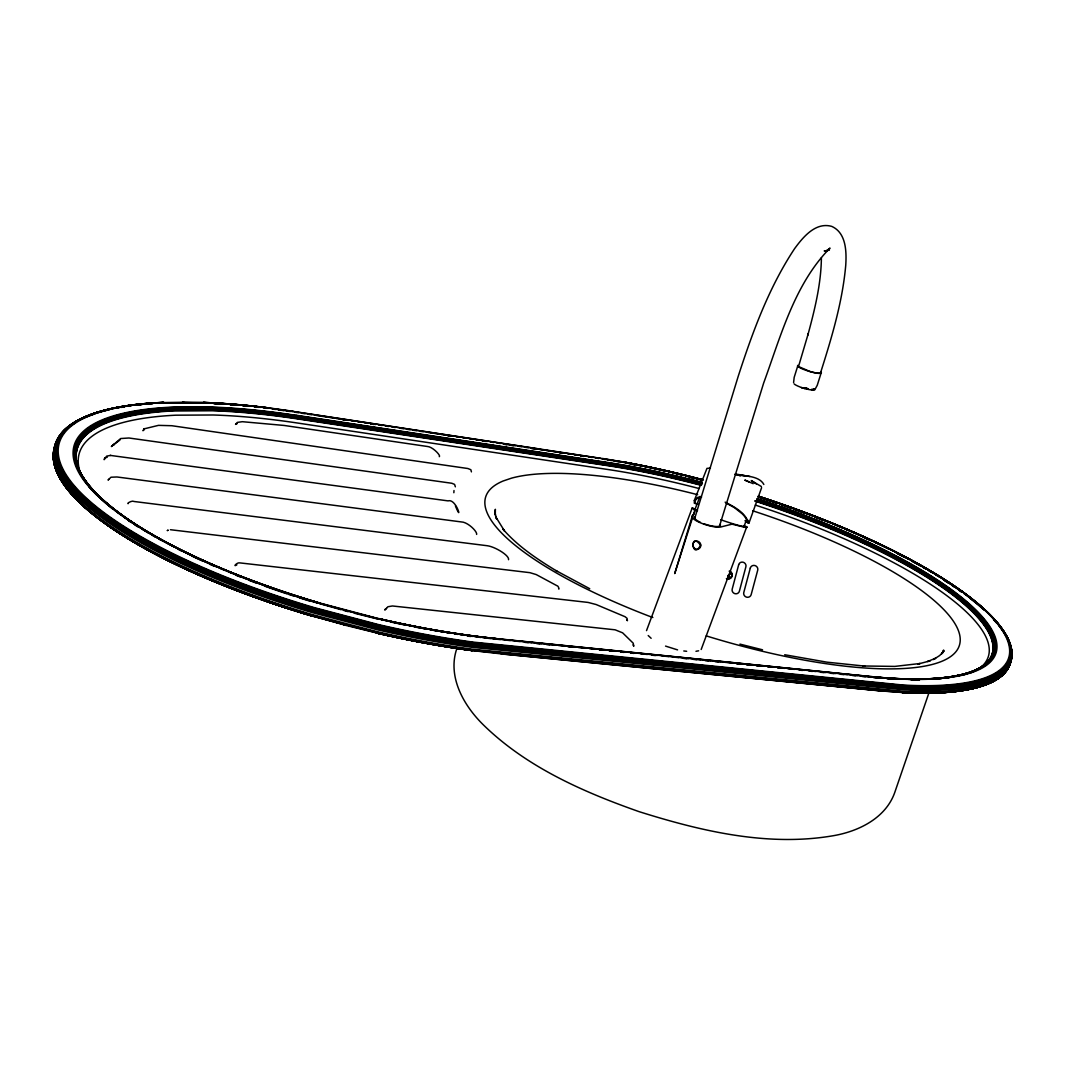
<?xml version="1.0" encoding="UTF-8"?>
<svg xmlns="http://www.w3.org/2000/svg" width="1065" height="1065" viewBox="0 0 1065 1065"><rect width="100%" height="100%" fill="white"/><g stroke="black" fill="none" stroke-linecap="round" stroke-linejoin="round"><path stroke-width="1.5" d="M376.571 632.823A329.724 97.195 14.5 0 0 472.341 650.435A329.538 97.168 14.5 0 1 376.531 632.916L343.902 624.915L344.088 624.063L311.659 614.984A330.23 97.235 14.5 0 1 54.435 447.753M821.395 257.783C821.115 284.049 814.685 309.795 807.869 335.022L808.215 333.758L798.51 366.546L809.986 371.499A11.808 1.957 17 0 0 820.476 373.043C831.645 337.831 842.495 302.061 845.756 265.092C846.582 251.5 846.236 232.876 831.752 226.392C815.577 221.786 803.05 237.122 794.61 248.624C768.797 287.59 752.596 332.014 738.245 376.225L694.58 518.855M801.532 387.58L804.607 388.512L801.865 387.647M696.244 503.652L694.327 503.252L694.327 500.47L706.96 468.4L710.435 468.054M793.585 382.628L794.17 377.409L797.938 365.335A12.421 2.05 17 0 0 809.56 371.459A12.421 2.05 17 0 0 820.982 372.151M453.85 492.736L453.996 490.539M110.228 455.394L448.085 500.883C456.699 498.207 462.916 524.446 455.434 505.928M494.999 511.866L495.358 509.296L495.292 515.14L494.932 512.571L496.636 518.975L495.598 516.605L504.49 530.942L502.88 529.039C518.083 546.611 537.732 559.524 557.434 571.479M694.846 510.534L694.353 513.197L692.33 515.899L674.717 573.582L694.846 510.534L692.183 507.978L646.522 630.626M349.613 626.313L349.839 625.488M456.898 648.359C446.981 676.994 464.114 706.428 484.375 725.851C527.308 767.399 583.407 792.041 639.053 811.636C701.209 831.193 767.772 846.941 833.07 835.759C858.417 831.459 885.747 818.226 894.786 792.387L929.133 692.29M719.447 526.31L763.658 383.041C780.698 336.46 794.357 284.275 829.994 248.092L825.774 251.407L829.489 249.743L826.839 250.315M821.062 373.216L817.241 385.304L814.752 389.883M942.552 653.191L943.63 650.063L941.7 653.95M743.756 527.335L746.392 519.906M749.014 522.955L761.608 487.69M701.183 649.49L746.711 526.909L745.234 526.057M110.707 455.381L106.62 456.153L104.144 459.681L104.397 459.015M104.809 457.91L104.556 458.589L105.914 457.604M694.593 510.321L700.064 496.383M385.117 609.353L384.811 610.085L387.9 606.757L392.399 605.972L615.117 629.814L622.626 632.836L633.209 643.193L633.782 646.269L633.089 644.897M728.74 574.874L730.164 577.829L729.285 578.308L727.728 575.579L729.285 578.308L730.071 577.39M730.736 572.824L731.256 573.702L730.816 572.704M694.327 500.47L697.602 497.395L700.65 496.649M744.954 520.758A27.996 1.664 19.4 0 1 747.577 522.622L747.497 522.596M694.087 513.357L692.33 515.899A16.108 4.02 17.1 0 0 703.046 523.834A16.108 4.02 17.1 0 0 721.79 526.736L732.001 524.166L741.506 526.483A29.327 1.811 19.4 0 0 746.698 526.816M144.081 428.982L142.963 430.713L143.961 429.94M942.245 652.885L944.043 650.941L939.663 655.547L933.446 659.541L935.696 658.183L927.602 661.511L930.104 660.859L917.684 664.134L920.107 663.495L894.773 666.41L862.85 665.971M144.308 428.809L158.485 425.361L171.798 425.72L467.894 468.52L470.863 469.732L471.422 471.875M143.762 429.235L144.6 428.583M385.384 609.18L386.542 608.474M728.58 575.153L730.909 573.769M109.096 479.144L108.058 480.049L110.986 477.227L116.937 476.974L461.238 521.917C467.695 521.903 477.426 531.568 476.641 534.417M128.186 503.678C125.99 503.931 132.047 499.924 134.297 501.522L487.144 545.719C494.772 546.598 509.509 555.424 508.551 559.697M119.972 439.978L111.332 446.568L120.651 438.54L128.932 437.995L451.8 483.257L454.582 484.402L455.354 486.825M237.295 423.524L235.551 424.376L237.295 422.406L242.367 421.7L284.129 425.454L427.238 446.461C432.47 446.541 441.216 455.753 439.312 456.685M236.856 564.876C232.21 567.712 237.069 562.04 239.745 562.879L588.093 602.431L596.147 604.534L625.088 616.728L627.072 618.366L627.431 620.722L626.633 619.737M701.555 497.182L698.56 497.874A31.67 11.369 24.6 0 0 695.059 503.119L696.63 503.958A27.996 1.664 19.4 0 1 698.307 504.304M692.183 507.978L692.956 507.832M695.964 651.287L698.613 650.808M106.513 457.444L107.206 457.324M174.301 408.041L212.215 407.962M174.647 408.76L212.481 408.667A309.635 90.365 14.5 0 1 297.175 416.908L608.381 463.954A282.265 75.242 17.4 0 1 701.742 483.656M183.846 402.251L162.905 402.57A329.072 96.116 14.5 0 0 66.975 480.009A329.072 96.116 14.5 0 0 313.403 609.113L378.248 626.247A329.072 96.116 14.5 0 0 473.779 643.899L904.025 686.672A299.864 79.995 17.4 0 0 1006.811 636.417A299.864 79.995 17.4 0 0 814.459 516.325M165.394 403.116L197.77 403.116M211.855 407.402L173.835 407.469A311.246 90.711 14.5 0 0 85.04 480.887A311.246 90.711 14.5 0 0 317.956 602.537A310.887 90.618 14.5 0 1 85.333 481.021A310.887 90.618 14.5 0 1 174.074 407.735L212.055 407.669A310.78 90.592 14.5 0 1 297.002 415.936L608.182 463.075A283.343 75.455 17.4 0 1 701.848 482.844M182.754 402.104L203.801 402.477A327.807 95.65 14.5 0 1 269.898 408.055L292.689 411.236M181.982 402.557L202.603 402.956A329.711 96.409 14.5 0 1 205.851 403.089M170.427 529.718L529.944 572.677L536.241 574.581L556.742 585.604C558.553 585.55 559.578 590.276 558.566 588.852M824.204 250.901L827.252 251.1L824.816 250.714M903.147 692.117L472.634 650.009M879.291 690.679L902.88 692.383A300.636 80.927 17.4 0 0 1007.77 668.62M879.57 690.826L902.574 692.53A300.317 80.873 17.4 0 0 1007.37 668.793M864.82 666.118L826.906 662.164L784.719 654.749M750.013 476.494L740.042 475.163C748.003 476.148 759.758 476.734 763.845 484.482M880.302 690.652L471.782 650.395A328.419 96.888 14.5 0 1 442.388 645.989M501.202 653.803L880.169 690.746M501.402 653.963L879.863 690.852M872.555 676.994L495.651 638.867A309.635 90.365 14.5 0 1 467.695 635.525M495.425 639.08L500.39 639.586M505.343 640.078L510.295 640.584M515.26 641.09L520.213 641.583M525.178 642.089L531.781 642.754M536.747 643.26L541.699 643.766M546.651 644.258L553.268 644.937M558.22 645.43L563.185 645.936M568.138 646.442L573.103 646.934M578.055 647.44L584.672 648.106M589.624 648.612L594.576 649.118M599.542 649.61L604.494 650.116M609.46 650.622L616.063 651.287M621.028 651.793L625.98 652.286M630.933 652.792L635.898 653.298M640.85 653.803L647.467 654.469M652.419 654.962L657.385 655.468M662.337 655.973L668.94 656.639M673.905 657.145L678.858 657.638M683.823 658.143L688.775 658.649M693.728 659.155L700.344 659.821M705.296 660.313L710.262 660.819M715.214 661.325L720.18 661.831M725.132 662.323L731.748 663.002M736.7 663.495L741.653 664.001M746.618 664.507L753.221 665.172M756.536 665.505L763.139 666.171M768.105 666.677L773.057 667.183M778.009 667.675L784.625 668.354M787.927 668.687L794.543 669.353M799.495 669.858L804.461 670.351M809.413 670.857L816.016 671.522M820.982 672.028L825.934 672.534M830.9 673.027L835.852 673.533M840.804 674.038L847.42 674.704M850.722 675.037L857.338 675.703M862.291 676.208L868.907 676.874M524.952 642.368L528.267 642.701M536.52 643.54L539.822 643.872M546.438 644.538L549.74 644.871M567.911 646.708L571.226 647.041M599.315 649.89L602.617 650.222M609.22 650.888L612.535 651.221M620.788 652.06L624.09 652.392M630.706 653.058L634.008 653.391M652.179 655.228L655.494 655.561M683.584 658.41L686.885 658.742M693.488 659.408L696.803 659.741M705.057 660.58L708.358 660.912M714.974 661.578L718.276 661.911M736.461 663.761L739.762 664.094M746.365 664.76L749.667 665.093M756.283 665.758L759.585 666.091M767.852 666.93L771.153 667.262M777.756 667.928L781.071 668.261M799.243 670.098L802.544 670.444M809.16 671.11L812.462 671.443M820.729 672.281L824.03 672.614M830.633 673.28L833.948 673.613M840.551 674.278L843.853 674.611M852.12 675.45L855.421 675.782M862.038 676.448L865.339 676.794M683.783 650.968L686.672 651.274M501.748 653.937L471.941 650.542A328.885 97.022 14.5 0 1 376.451 632.983A329.125 97.075 14.5 0 0 472.035 650.569M292.955 411.396L269.392 408.201A329.072 96.116 14.5 0 0 203.056 402.61M272.48 408.814L292.09 411.556M272.321 409.013L275.595 409.466M278.857 409.932L283.769 410.611M287.031 411.063L290.306 411.516M296.696 415.337L607.796 462.503A284.608 75.761 17.4 0 1 701.822 482.352M296.922 415.683L608.075 462.836A283.756 75.548 17.4 0 1 701.848 482.645M297.162 417.254L608.395 464.3A281.959 75.216 17.4 0 1 701.689 483.976M292.396 411.29L603.296 458.709M292.236 411.396L538.491 448.937M539.955 449.323L600.806 458.429M295.218 412.248L298.506 412.754M301.781 413.247L305.069 413.753M308.344 414.245L311.632 414.751M316.558 415.496L326.409 417.001M329.684 417.507L332.972 417.999M336.247 418.505L339.535 418.998M342.823 419.504L347.749 420.249M351.024 420.755L354.312 421.247M357.587 421.753L360.875 422.246M364.15 422.752L367.438 423.258M370.727 423.75L375.652 424.509M378.927 425.002L382.215 425.507M385.49 426L388.778 426.506M392.053 426.998L395.341 427.504M400.267 428.25L403.555 428.756M406.83 429.248L410.118 429.754M413.393 430.247L416.681 430.753M419.969 431.258L423.244 431.751M428.17 432.51L431.458 433.002M434.733 433.508L438.021 434.001M441.296 434.507L444.584 434.999M447.872 435.505L451.147 435.998M456.073 436.757L459.361 437.249M462.636 437.755L465.924 438.261M469.199 438.753L472.487 439.259M475.775 439.752L479.05 440.258M482.339 440.75L487.264 441.509M490.539 442.002L493.827 442.507M497.102 443L500.39 443.506M503.678 444.012L515.167 445.756M518.442 446.262L521.73 446.754M525.005 447.26L528.293 447.753M531.581 448.259L536.494 449.004M539.782 449.51L543.057 450.002M546.345 450.508L549.62 451.001M552.908 451.507L556.183 451.999M559.458 452.505L564.383 453.251M567.658 453.757L570.947 454.249M574.221 454.755L577.496 455.248M580.784 455.753L584.059 456.246M588.985 457.005L592.26 457.497M595.548 458.003L598.823 458.496M342.664 419.743L345.952 420.236M370.567 423.99L373.855 424.496M447.713 435.731L450.988 436.237M482.179 440.99L485.454 441.482M503.505 444.238L506.794 444.731M510.082 445.237L513.357 445.729M531.408 448.485L534.697 448.977M559.298 452.731L562.573 453.224M580.611 455.966L583.9 456.472M602.803 458.549L622.852 461.851A298.733 79.609 17.4 0 1 702.847 479.809M602.457 458.682L623.131 461.997A297.88 79.369 17.4 0 1 702.927 479.902M602.271 458.815L622.213 462.13A300.184 80.128 17.4 0 1 641.356 465.764M602.098 459.002L605.173 459.508M608.248 460.013L611.31 460.519M614.385 461.038L618.991 461.797M735.609 474.031L744.941 475.616M496.104 638.614A310.381 90.512 14.5 0 1 378.674 618.645L317.916 602.537M348.122 611.23L378.781 618.858A312.151 90.964 14.5 0 0 496.942 638.947M354.405 613.227L378.434 619.204M344.088 624.063L376.784 632.171A330.23 97.235 14.5 0 0 472.714 649.823L903.266 691.944A300.942 80.927 17.4 0 0 1010.698 661.392M349.786 625.701L376.73 632.37M349.746 625.874L376.664 632.557A330.03 97.235 14.5 0 0 472.541 650.183L903.014 692.263A300.769 80.94 17.4 0 0 1010.419 661.698M55.553 467.309A329.125 97.075 14.5 0 0 311.592 615.876L376.611 632.703A329.897 97.221 14.5 0 0 472.434 650.329M734.717 474.258L740.588 475.749L735.862 474.431M739.949 644.112L762.54 649.81M348.202 611.204L317.716 602.71A312.285 91.004 14.5 0 1 84.002 480.648A312.285 91.004 14.5 0 1 173.275 407.07L211.416 407.016A312.151 90.964 14.5 0 1 296.789 415.417M319.567 603.655L341.04 609.673M343.875 610.471L348.109 611.656M311.619 615.184L343.995 624.449M343.955 624.609L311.566 615.53A329.897 97.221 14.5 0 1 54.621 448.418M53.769 459.068A329.538 97.168 14.5 0 0 311.566 615.77L343.955 624.809M665.545 646.096L677.58 649.89M652.858 617.514L648.425 615.876A248.198 66.669 17.4 0 1 503.119 481.007L511.506 478.158A248.198 66.669 17.4 0 1 697.668 494.706M753.208 483.67L744.794 480.089L749.281 481.992M726.077 503.026L734.53 507.725L742.198 513.796A31.631 11.342 24.6 0 1 747.404 522.276L747.444 522.715M725.132 502.147C734.357 506.86 745.473 512.571 748.602 523.128A29.407 1.744 19.4 0 0 746.485 521.304M589.744 588.732L555.85 570.534M648.199 635.539L651.141 638.294M761.382 486.519L751.251 480.555L756.323 483.936M729.339 578.215L729.325 578.149A6.217 1.504 61.4 0 0 729.019 577.483M747.55 519.946L748.309 522.609M729.152 571.173A4.02 3.847 31.6 0 1 731.775 576.152A4.02 3.847 31.6 0 1 726.809 578.508M730.124 571.319A4.3 4.114 31.3 0 1 731.828 576.831A4.3 4.114 31.3 0 1 726.383 578.628M96.995 495.252A308.677 90.299 14.5 0 1 88.741 485.933M86.798 483.377A308.677 90.299 14.5 0 1 174.9 410.411L212.614 410.305A308.677 90.299 14.5 0 1 297.068 418.452L608.315 465.405A281.36 75.189 17.4 0 1 701.449 485.028M137.784 526.816A308.837 90.285 14.5 0 1 135.082 525.058M131.115 522.436A308.837 90.285 14.5 0 1 128.546 520.692M112.424 508.724A308.837 90.285 14.5 0 1 174.9 409.985L212.627 409.879A308.837 90.285 14.5 0 1 297.122 418.039L608.368 465.032A281.506 75.189 17.4 0 1 701.542 484.668M470.65 636.484A309.05 90.285 14.5 0 1 467.309 636.031M310.195 601.206A309.05 90.285 14.5 0 1 299.318 597.824M293.155 595.841A309.05 90.285 14.5 0 1 288.562 594.337M287.044 593.844A309.05 90.285 14.5 0 1 264.493 586.056M256.971 583.314A309.05 90.285 14.5 0 1 249.317 580.438M240.251 576.95A309.05 90.285 14.5 0 1 235.778 575.18M214.518 566.34A309.05 90.285 14.5 0 1 210.071 564.397M202.523 561.015A309.05 90.285 14.5 0 1 191.993 556.116M181.756 551.124A309.05 90.285 14.5 0 1 178.747 549.607M161.467 540.488A309.05 90.285 14.5 0 1 158.539 538.85M155.636 537.213A309.05 90.285 14.5 0 1 152.801 535.575M148.621 533.126A309.05 90.285 14.5 0 1 141.898 529.039M137.718 526.403A309.05 90.285 14.5 0 1 124.738 517.657M120.838 514.834A309.05 90.285 14.5 0 1 114.674 510.162M112.344 508.311A309.05 90.285 14.5 0 1 174.873 409.572L212.614 409.466A309.05 90.285 14.5 0 1 297.162 417.653L608.395 464.66A281.719 75.189 17.4 0 1 701.622 484.309M490.592 638.574A309.316 90.312 14.5 0 1 485.72 638.028M480.794 637.456A309.316 90.312 14.5 0 1 477.493 637.056M472.514 636.417A309.316 90.312 14.5 0 1 467.495 635.752M464.327 635.312A309.316 90.312 14.5 0 1 461.132 634.86M457.923 634.394A309.316 90.312 14.5 0 1 454.715 633.915M449.869 633.169A309.316 90.312 14.5 0 1 446.621 632.65M443.36 632.117A309.316 90.312 14.5 0 1 440.098 631.585M436.916 631.039A309.316 90.312 14.5 0 1 433.814 630.507M426 629.109A309.316 90.312 14.5 0 1 422.858 628.523M419.716 627.937A309.316 90.312 14.5 0 1 416.561 627.325M403.928 624.796A309.316 90.312 14.5 0 1 391.201 622.093M318.049 603.229A309.316 90.312 14.5 0 1 288.588 594.017M287.057 593.511A309.316 90.312 14.5 0 1 261.524 584.645M260.06 584.113A309.316 90.312 14.5 0 1 234.26 574.235M232.796 573.649A309.316 90.312 14.5 0 1 228.136 571.745M225.061 570.481A309.316 90.312 14.5 0 1 220.482 568.55M217.46 567.272A309.316 90.312 14.5 0 1 208.54 563.385M207.076 562.733A309.316 90.312 14.5 0 1 177.163 548.488M174.207 546.971A309.316 90.312 14.5 0 1 174.793 409.173L212.561 409.066A309.316 90.312 14.5 0 1 297.175 417.28M466.111 635.312A309.635 90.365 14.5 0 1 454.901 633.688M451.666 633.196A309.635 90.365 14.5 0 1 440.271 631.345M438.634 631.079A309.635 90.365 14.5 0 1 429.288 629.442M426.146 628.869A309.635 90.365 14.5 0 1 378.528 618.951L318.062 602.963A309.635 90.365 14.5 0 1 234.194 573.942M232.716 573.343A309.635 90.365 14.5 0 1 174.687 408.787M440.431 631.186A309.995 90.432 14.5 0 0 495.877 638.707L871.423 676.661A282.957 75.375 17.4 0 0 988.36 626.726A282.957 75.375 17.4 0 0 757.295 499.432M438.793 630.906A309.995 90.432 14.5 0 1 378.607 618.765M318.076 602.763A309.995 90.432 14.5 0 1 206.836 562.174M205.279 561.481A309.995 90.432 14.5 0 1 174.54 408.414L212.361 408.308A309.995 90.432 14.5 0 1 297.162 416.575L608.328 463.634A282.584 75.309 17.4 0 1 701.795 483.35M318.062 602.617A310.381 90.512 14.5 0 1 85.799 481.3A310.381 90.512 14.5 0 1 174.367 408.081M212.255 408.015A310.381 90.512 14.5 0 1 297.122 416.255L608.261 463.342A282.957 75.375 17.4 0 1 701.822 483.084M496.543 638.654A311.246 90.711 14.5 0 1 378.767 618.619M211.922 407.469A311.246 90.711 14.5 0 1 296.989 415.749M91.577 489.847A308.557 90.325 14.5 0 1 88.741 486.399M85.879 482.578A308.557 90.325 14.5 0 1 83.389 478.824M81.938 476.361A308.557 90.325 14.5 0 1 174.873 410.837L212.574 410.717A308.557 90.325 14.5 0 1 297.002 418.851L608.248 465.764A281.267 75.216 17.4 0 1 701.342 485.374M164.396 402.623A326.875 95.357 14.5 0 0 69.371 479.45A326.875 95.357 14.5 0 0 314.148 607.582L378.501 624.583A326.875 95.357 14.5 0 0 473.299 642.128L902.907 685.021A297.88 79.369 17.4 0 0 998.677 625.275A297.88 79.369 17.4 0 0 758.32 496.277A298.733 79.609 17.4 0 1 999.409 625.594A298.733 79.609 17.4 0 1 903.44 685.541L473.566 642.688A327.807 95.65 14.5 0 1 378.448 625.088L313.882 608.022A327.807 95.65 14.5 0 1 68.386 479.49A327.807 95.65 14.5 0 1 163.797 402.437M270.204 408.214A326.875 95.357 14.5 0 0 204.294 402.65L162.359 402.929A329.711 96.409 14.5 0 0 159.204 403.076M163.491 402.424A328.26 95.81 14.5 0 0 67.907 479.609A328.26 95.81 14.5 0 0 313.736 608.341L378.408 625.421A328.26 95.81 14.5 0 0 473.659 643.047L903.666 685.873A299.132 79.742 17.4 0 0 999.742 625.807A299.132 79.742 17.4 0 0 758.373 496.25M203.561 402.464A328.26 95.81 14.5 0 1 269.725 408.055M163.198 402.477A328.672 95.97 14.5 0 0 67.428 479.782A328.672 95.97 14.5 0 0 313.563 608.701L378.341 625.807A328.672 95.97 14.5 0 0 473.739 643.46L903.866 686.259A299.518 79.875 17.4 0 0 1000.035 626.074A299.518 79.875 17.4 0 0 758.373 496.33A299.864 79.995 17.4 0 1 812.981 515.753M203.309 402.503A328.672 95.97 14.5 0 1 269.565 408.108M153.24 403.209A329.418 96.263 14.5 0 0 68.28 482.605A329.418 96.263 14.5 0 0 313.23 609.566L378.155 626.713A329.418 96.263 14.5 0 0 473.805 644.392L904.145 687.111A300.184 80.128 17.4 0 0 971.333 598.583M156.342 403.023A329.418 96.263 14.5 0 1 162.625 402.73M202.829 402.756A329.418 96.263 14.5 0 1 209.339 403.036M214.278 403.289A329.418 96.263 14.5 0 1 227.404 404.128M230.546 404.367A329.418 96.263 14.5 0 1 240.064 405.179M243.246 405.472A329.418 96.263 14.5 0 1 251.287 406.284M254.522 406.63A329.418 96.263 14.5 0 1 261.032 407.363M264.306 407.749A329.418 96.263 14.5 0 1 269.219 408.361M131.248 405.472A329.711 96.409 14.5 0 0 313.043 610.045L378.048 627.205A329.711 96.409 14.5 0 0 473.792 644.897L904.225 687.564A300.463 80.248 17.4 0 0 971.453 598.889M134.35 405.086A329.711 96.409 14.5 0 1 140.66 404.407M143.881 404.101A329.711 96.409 14.5 0 1 152.974 403.422M214.065 403.489A329.711 96.409 14.5 0 1 224.076 404.101M230.346 404.567A329.711 96.409 14.5 0 1 236.683 405.086M243.06 405.672A329.711 96.409 14.5 0 1 249.49 406.311M254.349 406.83A329.711 96.409 14.5 0 1 259.234 407.376M264.133 407.948A329.711 96.409 14.5 0 1 267.408 408.348M110.693 409.186A329.964 96.542 14.5 0 0 312.87 610.551L377.942 627.724A329.964 96.542 14.5 0 0 473.765 645.417L904.265 688.043A300.689 80.354 17.4 0 0 993.552 618.951M115.26 408.241A329.964 96.542 14.5 0 1 123.167 406.857M126.442 406.351A329.964 96.542 14.5 0 1 130.995 405.725M135.654 405.166A329.964 96.542 14.5 0 1 140.407 404.66M146.624 404.101A329.964 96.542 14.5 0 1 152.721 403.662M213.879 403.728A329.964 96.542 14.5 0 1 220.535 404.128M230.16 404.82A329.964 96.542 14.5 0 1 234.912 405.206M242.887 405.911A329.964 96.542 14.5 0 1 246.095 406.231M752.782 510.814A248.198 66.669 17.4 0 1 959.072 646.282A248.198 66.669 17.4 0 1 706.241 635.885M757.202 499.685A282.584 75.309 17.4 0 1 987.961 626.846A282.584 75.309 17.4 0 1 871.117 676.728M757.095 499.978A282.265 75.242 17.4 0 1 976.033 612.761A282.265 75.242 17.4 0 1 929.772 678.884M920.306 679.217A282.265 75.242 17.4 0 1 908.818 679.217M902.348 679.044A282.265 75.242 17.4 0 1 887.465 678.272M884.216 678.032A282.265 75.242 17.4 0 1 872.541 677.02A284.608 75.761 17.4 0 0 989.944 626.673A284.608 75.761 17.4 0 0 757.015 498.606M757.388 499.219A283.343 75.455 17.4 0 1 988.773 626.673A283.343 75.455 17.4 0 1 871.702 676.634M757.468 499.032A283.756 75.548 17.4 0 1 989.185 626.646A283.756 75.548 17.4 0 1 871.995 676.688L496.33 638.601A310.794 90.605 14.5 0 1 378.727 618.605M622.706 461.851A299.132 79.742 17.4 0 1 702.793 479.822M622.546 461.89A299.518 79.875 17.4 0 1 702.727 479.889M622.373 461.984A299.864 79.995 17.4 0 1 701.09 479.583M644.471 466.403A300.184 80.128 17.4 0 1 684.036 475.376M685.567 475.762A300.184 80.128 17.4 0 1 701.01 479.743M759.851 497.129A300.184 80.128 17.4 0 1 812.994 515.939M814.472 516.512A300.184 80.128 17.4 0 1 872.914 541.246M874.378 541.925A300.184 80.128 17.4 0 1 892.949 550.898M894.454 551.657A300.184 80.128 17.4 0 1 909.191 559.298M910.615 560.057A300.184 80.128 17.4 0 1 969.989 597.545M626.806 463.169A300.463 80.248 17.4 0 1 634.793 464.673M638.002 465.312A300.463 80.248 17.4 0 1 641.223 465.951M644.325 466.577A300.463 80.248 17.4 0 1 664.001 470.837M673.16 472.953A300.463 80.248 17.4 0 1 683.916 475.562M685.461 475.948A300.463 80.248 17.4 0 1 700.903 479.929M759.798 497.328A300.463 80.248 17.4 0 1 770.581 500.896M772.112 501.415A300.463 80.248 17.4 0 1 776.705 502.986M781.297 504.57A300.463 80.248 17.4 0 1 791.947 508.338M793.452 508.884A300.463 80.248 17.4 0 1 812.981 516.166M814.472 516.738A300.463 80.248 17.4 0 1 829.222 522.542M835.04 524.925A300.463 80.248 17.4 0 1 842.255 527.921M845.131 529.132A300.463 80.248 17.4 0 1 853.651 532.793M855.062 533.405A300.463 80.248 17.4 0 1 872.954 541.486M874.418 542.165A300.463 80.248 17.4 0 1 888.782 549.061M896.011 552.668A300.463 80.248 17.4 0 1 909.257 559.551M910.695 560.323A300.463 80.248 17.4 0 1 926.018 568.856M927.375 569.629A300.463 80.248 17.4 0 1 961.229 591.275M963.838 593.152A300.463 80.248 17.4 0 1 970.109 597.851M631.438 464.287A300.689 80.354 17.4 0 1 634.647 464.899M689.974 477.346A300.689 80.354 17.4 0 1 694.606 478.531M759.731 497.568A300.689 80.354 17.4 0 1 770.514 501.149M772.058 501.668A300.689 80.354 17.4 0 1 776.651 503.226M781.244 504.81A300.689 80.354 17.4 0 1 791.894 508.591M793.412 509.137A300.689 80.354 17.4 0 1 803.982 513.01M815.923 517.563A300.689 80.354 17.4 0 1 823.325 520.452M864.088 537.692A300.689 80.354 17.4 0 1 868.547 539.729M897.529 553.72A300.689 80.354 17.4 0 1 904.931 557.541M912.159 561.388A300.689 80.354 17.4 0 1 920.599 566.034M923.342 567.592A300.689 80.354 17.4 0 1 926.071 569.149M928.88 570.787A300.689 80.354 17.4 0 1 931.782 572.491M936.055 575.047A300.689 80.354 17.4 0 1 938.851 576.764M942.978 579.333A300.689 80.354 17.4 0 1 961.296 591.594M963.918 593.485A300.689 80.354 17.4 0 1 983.914 609.566M755.338 505.09A278.484 74.936 17.4 0 1 978.296 669.326A281.267 75.216 17.4 0 0 754.965 501.136M699.066 488.542A278.484 74.936 17.4 0 0 608.275 469.559L296.935 422.938A305.615 90.019 14.5 0 0 213.213 414.991L175.858 415.19A305.469 89.966 14.5 0 0 82.617 477.959M977.111 669.898A281.267 75.216 17.4 0 1 970.561 672.827M755.072 500.79A281.36 75.189 17.4 0 1 970.774 672.454M968.032 673.439A281.36 75.189 17.4 0 1 963.905 674.717M756.762 500.949A281.506 75.189 17.4 0 1 969.589 672.667M968.285 673.12A281.506 75.189 17.4 0 1 958.181 675.902M949.354 677.566A281.506 75.189 17.4 0 1 946.199 678.019M941.606 678.591A281.506 75.189 17.4 0 1 936.974 679.044M919.401 679.923A281.506 75.189 17.4 0 1 911.094 679.963M756.882 500.603A281.719 75.189 17.4 0 1 969.895 672.374M968.591 672.827A281.719 75.189 17.4 0 1 958.473 675.623M955.638 676.222A281.719 75.189 17.4 0 1 944.868 677.952M940.368 678.458A281.719 75.189 17.4 0 1 934.072 679.004M919.681 679.643A281.719 75.189 17.4 0 1 911.36 679.67M890.1 678.911A281.719 75.189 17.4 0 1 886.905 678.698M877.054 677.926A281.719 75.189 17.4 0 1 873.686 677.62M756.989 500.284A281.959 75.216 17.4 0 1 945.188 677.713M940.688 678.219A281.959 75.216 17.4 0 1 931.103 678.977M919.987 679.403A281.959 75.216 17.4 0 1 908.498 679.39M897.063 679.031A281.959 75.216 17.4 0 1 887.172 678.458M880.635 677.966A281.959 75.216 17.4 0 1 872.262 677.207M70.383 425.987A330.39 96.942 14.5 0 0 312.258 612.615L377.423 629.814A330.39 96.942 14.5 0 0 473.393 647.507L903.999 689.894A301.076 80.687 17.4 0 0 1010.139 645.856M72.992 424.283A330.39 96.942 14.5 0 1 75.415 422.858M94.452 414.045A330.296 96.769 14.5 0 0 312.551 611.59L377.689 628.789A330.296 96.769 14.5 0 0 473.632 646.482L904.212 688.988A300.996 80.541 17.4 0 0 999.436 626.42M58.176 439.352A330.31 97.181 14.5 0 0 311.779 614.505L376.917 631.705A330.31 97.181 14.5 0 0 472.873 649.37L903.44 691.544A301.022 80.887 17.4 0 0 1010.885 661.019M55.979 443.679A330.23 97.235 14.5 0 1 58.136 439.792M311.592 615.37A330.03 97.235 14.5 0 1 54.528 448.205M56.072 444.118A330.03 97.235 14.5 0 1 58.229 440.244M311.552 615.663A329.724 97.195 14.5 0 1 53.57 457.351M53.836 452.891A329.724 97.195 14.5 0 1 54.741 448.618M53.982 453.064A329.538 97.168 14.5 0 1 54.887 448.804M472.141 650.555A329.338 97.128 14.5 0 1 376.491 632.969M311.579 615.836A329.338 97.128 14.5 0 1 53.956 459.228M54.155 453.237A329.338 97.128 14.5 0 1 54.688 450.362M54.488 462.476A329.125 97.075 14.5 0 1 54.142 459.361M311.632 615.876A328.885 97.022 14.5 0 1 55.766 467.415M440.724 645.723A328.419 96.888 14.5 0 1 376.451 632.863M311.739 615.783A328.419 96.888 14.5 0 1 69.358 490.872M67.428 488.409A328.419 96.888 14.5 0 1 58.309 473.259M96.316 413.167A330.163 96.662 14.5 0 0 312.711 611.057L377.809 628.257A330.163 96.662 14.5 0 0 473.712 645.949L904.265 688.523A300.863 80.447 17.4 0 0 993.592 619.324M97.794 412.727A330.163 96.662 14.5 0 1 108.803 409.852M121.317 407.416A330.163 96.662 14.5 0 1 124.565 406.897M138.583 405.113A330.163 96.662 14.5 0 1 141.791 404.806M944.349 580.518A300.863 80.447 17.4 0 1 948.343 583.101M952.256 585.67A300.863 80.447 17.4 0 1 954.799 587.387M958.66 590.05A300.863 80.447 17.4 0 1 961.322 591.94M970.228 598.53A300.863 80.447 17.4 0 1 983.954 609.926M993.592 619.697A300.996 80.541 17.4 0 1 996.64 623.078M1009.926 663.229A300.636 80.927 17.4 0 1 1008.448 667.316M1007.583 668.714A300.49 80.9 17.4 0 1 902.721 692.476M1009.74 663.322A300.49 80.9 17.4 0 1 1008.262 667.409M1009.54 663.402A300.317 80.873 17.4 0 1 1008.049 667.489M1007.157 668.833A300.13 80.847 17.4 0 1 902.401 692.57M1006.944 668.86A299.944 80.807 17.4 0 1 1004.335 672.601M1002.125 674.97A299.944 80.807 17.4 0 1 902.241 692.57M1006.718 668.847A299.731 80.754 17.4 0 1 1004.122 672.601M1001.899 674.944A299.731 80.754 17.4 0 1 902.082 692.543M1005.52 670.018A299.305 80.647 17.4 0 1 1003.683 672.481M1001.473 674.837A299.305 80.647 17.4 0 1 996.933 678.485M994.271 680.176A299.305 80.647 17.4 0 1 972.651 688.27M971.173 688.616A299.305 80.647 17.4 0 1 952.469 691.598M949.461 691.891A299.305 80.647 17.4 0 1 938.598 692.649M930.85 692.916A299.305 80.647 17.4 0 1 914.902 692.889M910.069 692.756A299.305 80.647 17.4 0 1 901.775 692.383M813.434 389.351A9.944 1.731 17.1 0 1 811.277 389.497M807.922 388.951A9.944 1.731 17.1 0 1 804.581 388.113M808.016 388.645A9.944 1.731 17.1 0 1 805.819 388.113M814.166 389.257A10.637 1.85 17.1 0 1 811.876 389.417M808.282 388.845A10.637 1.85 17.1 0 1 805.925 388.272M814.059 388.845A10.73 1.864 17.1 0 1 806.644 389.031A10.73 1.864 17.1 0 1 794.144 383.906M720.18 524.313A13.539 3.381 17.1 0 1 703.752 523.714M700.411 522.329A13.539 3.381 17.1 0 1 695.072 516.805M743.556 525.564A26.372 1.624 19.4 0 1 720.739 519.747M697.522 510.668A26.372 1.624 19.4 0 1 695.445 508.751M699.013 541.819A4.193 3.941 56 0 1 698.946 548.728A4.193 3.941 56 0 1 692.822 545.426A4.193 3.941 56 0 1 697.988 541.26M700.544 545.147C692.237 561.322 689.215 530.144 700.544 545.147M738.684 564.703L732.201 589.118A3.754 3.581 30.6 0 0 734.863 593.644A3.754 3.581 30.6 0 0 739.376 591.208L745.886 566.793A3.767 3.608 30.4 0 0 743.21 562.253A3.767 3.608 30.4 0 0 738.684 564.703M750.306 568.071L743.783 592.499A3.847 3.674 29.6 0 0 746.512 597.132A3.847 3.674 29.6 0 0 751.158 594.643L757.708 570.201A3.861 3.701 29.3 0 0 754.965 565.555A3.861 3.701 29.3 0 0 750.306 568.071M168.057 530.277L167.391 530.516L168.057 530.277M114.301 444.491L113.396 444.571L114.301 444.491"/></g></svg>
